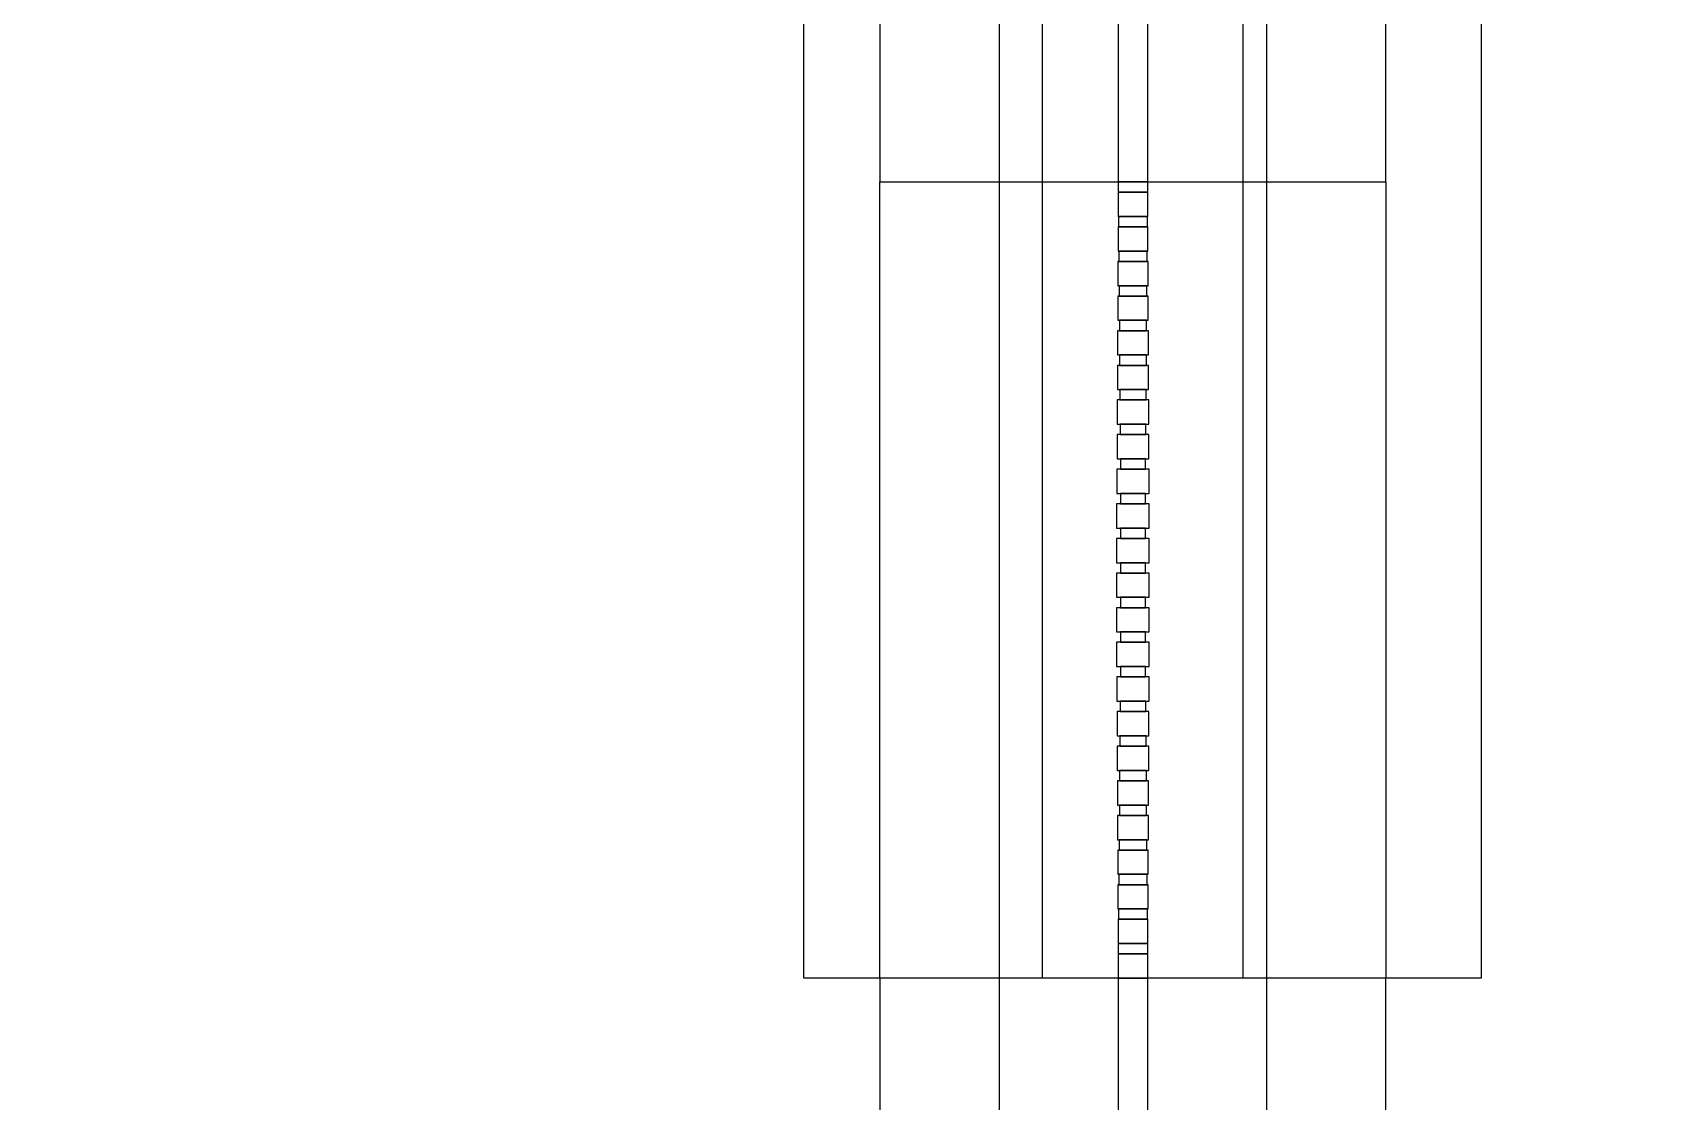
# Model space of a CAD drawing. Extents: x -3500 to 3500, y -1450 to 1450.
# Drawn here: x -733.16 to -712.49, y -236.58 to -223.12 of the extents above; entities that cross this region are included whole.
import ezdxf

# ---------------------------------------------------------------- set-up
doc = ezdxf.new("R2010")
doc.units = 0

msp = doc.modelspace()

# ---------------------------------------------------------------- linework, layer by layer
at = {"layer": 'EOS6MetalLayer'}
for points in [[(-720.45, -235.028), (-723.45, -235.028), (-723.45, -1.5), (-867.564, -1.5), (-867.564, -235.028), (-870.564, -235.028), (-870.564, 1.5), (-723.45, 1.5), (-723.45, 235.028), (-720.45, 235.028)], [(-717.921, 235.028), (-714.921, 235.028), (-714.921, 1.5), (-570.807, 1.5), (-570.807, 235.028), (-567.807, 235.028), (-567.807, -1.5), (-714.921, -1.5), (-714.921, -235.028), (-717.921, -235.028)]]:
    msp.add_lwpolyline(points, close=True, dxfattribs=at)
at = {"layer": 'HBSiProtectLayer'}
msp.add_lwpolyline([(-720.993, -280), (-717.621, -280), (-717.621, 280), (-720.993, 280)], close=True, dxfattribs=at)
at = {"layer": 'NegLayer'}
for points in [[(-722.493, -225), (-716.121, -225), (-716.121, 225), (-722.493, 225)], [(-722.493, -225), (-716.121, -225), (-716.121, -235.028), (-722.493, -235.028)], [(-722.493, -280), (-716.121, -280), (-716.121, -235.028), (-722.493, -235.028)]]:
    msp.add_lwpolyline(points, close=True, dxfattribs=at)
at = {"layer": 'SiLayer'}
for points in [[(-719.493, -225), (-719.121, -225), (-719.121, 225), (-719.493, 225)], [(-719.493, -225.1308), (-719.121, -225.1308), (-719.121, -225), (-719.493, -225)], [(-719.493, -225.436), (-719.121, -225.436), (-719.121, -225.1308), (-719.493, -225.1308)], [(-719.4892, -225.5668), (-719.1248, -225.5668), (-719.1248, -225.436), (-719.4892, -225.436)], [(-719.4948, -225.872), (-719.1192, -225.872), (-719.1192, -225.5668), (-719.4948, -225.5668)], [(-719.4856, -226.0028), (-719.1284, -226.0028), (-719.1284, -225.872), (-719.4856, -225.872)], [(-719.4967, -226.308), (-719.1173, -226.308), (-719.1173, -226.0028), (-719.4967, -226.0028)], [(-719.4821, -226.4388), (-719.1319, -226.4388), (-719.1319, -226.308), (-719.4821, -226.308)], [(-719.4988, -226.744), (-719.1152, -226.744), (-719.1152, -226.4388), (-719.4988, -226.4388)], [(-719.5009, -227.18), (-719.1131, -227.18), (-719.1131, -226.8748), (-719.5009, -226.8748)], [(-719.4787, -226.8748), (-719.1353, -226.8748), (-719.1353, -226.744), (-719.4787, -226.744)], [(-719.5032, -227.616), (-719.1108, -227.616), (-719.1108, -227.3108), (-719.5032, -227.3108)], [(-719.4754, -227.3108), (-719.1386, -227.3108), (-719.1386, -227.18), (-719.4754, -227.18)], [(-719.5055, -228.052), (-719.1085, -228.052), (-719.1085, -227.7468), (-719.5055, -227.7468)], [(-719.4722, -227.7468), (-719.1418, -227.7468), (-719.1418, -227.616), (-719.4722, -227.616)], [(-719.508, -228.488), (-719.106, -228.488), (-719.106, -228.1828), (-719.508, -228.1828)], [(-719.4691, -228.1828), (-719.1449, -228.1828), (-719.1449, -228.052), (-719.4691, -228.052)], [(-719.466, -228.6188), (-719.148, -228.6188), (-719.148, -228.488), (-719.466, -228.488)], [(-719.5104, -228.924), (-719.1036, -228.924), (-719.1036, -228.6188), (-719.5104, -228.6188)], [(-719.463, -229.0548), (-719.151, -229.0548), (-719.151, -228.924), (-719.463, -228.924)], [(-719.513, -229.36), (-719.101, -229.36), (-719.101, -229.0548), (-719.513, -229.0548)], [(-719.463, -229.4908), (-719.151, -229.4908), (-719.151, -229.36), (-719.463, -229.36)], [(-719.513, -229.796), (-719.101, -229.796), (-719.101, -229.4908), (-719.513, -229.4908)], [(-719.463, -229.9268), (-719.151, -229.9268), (-719.151, -229.796), (-719.463, -229.796)], [(-719.513, -230.232), (-719.101, -230.232), (-719.101, -229.9268), (-719.513, -229.9268)], [(-719.463, -230.3628), (-719.151, -230.3628), (-719.151, -230.232), (-719.463, -230.232)], [(-719.513, -230.668), (-719.101, -230.668), (-719.101, -230.3628), (-719.513, -230.3628)], [(-719.463, -230.7988), (-719.151, -230.7988), (-719.151, -230.668), (-719.463, -230.668)], [(-719.513, -231.104), (-719.101, -231.104), (-719.101, -230.7988), (-719.513, -230.7988)], [(-719.5104, -231.54), (-719.1036, -231.54), (-719.1036, -231.2348), (-719.5104, -231.2348)], [(-719.466, -231.2348), (-719.148, -231.2348), (-719.148, -231.104), (-719.466, -231.104)], [(-719.508, -231.976), (-719.106, -231.976), (-719.106, -231.6708), (-719.508, -231.6708)], [(-719.4691, -231.6708), (-719.1449, -231.6708), (-719.1449, -231.54), (-719.4691, -231.54)], [(-719.5055, -232.412), (-719.1085, -232.412), (-719.1085, -232.1068), (-719.5055, -232.1068)], [(-719.4722, -232.1068), (-719.1418, -232.1068), (-719.1418, -231.976), (-719.4722, -231.976)], [(-719.4754, -232.5428), (-719.1386, -232.5428), (-719.1386, -232.412), (-719.4754, -232.412)], [(-719.5032, -232.848), (-719.1108, -232.848), (-719.1108, -232.5428), (-719.5032, -232.5428)], [(-719.4787, -232.9788), (-719.1353, -232.9788), (-719.1353, -232.848), (-719.4787, -232.848)], [(-719.5009, -233.284), (-719.1131, -233.284), (-719.1131, -232.9788), (-719.5009, -232.9788)], [(-719.4821, -233.4148), (-719.1319, -233.4148), (-719.1319, -233.284), (-719.4821, -233.284)], [(-719.4988, -233.72), (-719.1152, -233.72), (-719.1152, -233.4148), (-719.4988, -233.4148)], [(-719.4856, -233.8508), (-719.1284, -233.8508), (-719.1284, -233.72), (-719.4856, -233.72)], [(-719.4967, -234.156), (-719.1173, -234.156), (-719.1173, -233.8508), (-719.4967, -233.8508)], [(-719.4892, -234.2868), (-719.1248, -234.2868), (-719.1248, -234.156), (-719.4892, -234.156)], [(-719.4948, -234.592), (-719.1192, -234.592), (-719.1192, -234.2868), (-719.4948, -234.2868)], [(-719.493, -234.7228), (-719.121, -234.7228), (-719.121, -234.592), (-719.493, -234.592)], [(-719.493, -235.028), (-719.121, -235.028), (-719.121, -234.7228), (-719.493, -234.7228)], [(-719.493, -280), (-719.121, -280), (-719.121, -235.028), (-719.493, -235.028)]]:
    msp.add_lwpolyline(points, close=True, dxfattribs=at)

doc.saveas('drawing.dxf')
